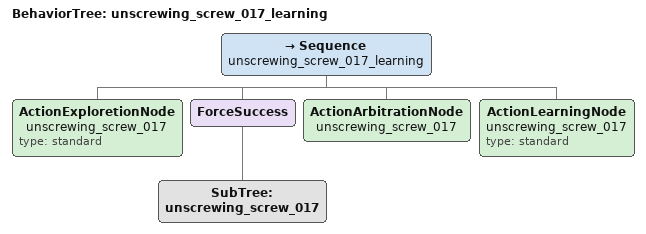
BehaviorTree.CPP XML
<?xml version="1.0"?>
<root BTCPP_format="4">
  <BehaviorTree ID="unscrewing_screw_017_learning">
    <Sequence name="unscrewing_screw_017_learning">

      <ActionExploretionNode name="unscrewing_screw_017" type="standard"/>
      <ForceSuccess>
        <SubTree ID='unscrewing_screw_017'/>
      </ForceSuccess>
      <ActionArbitrationNode name="unscrewing_screw_017"/>
      <ActionLearningNode    name="unscrewing_screw_017" type="standard"/>

    </Sequence>
  </BehaviorTree>
</root>
